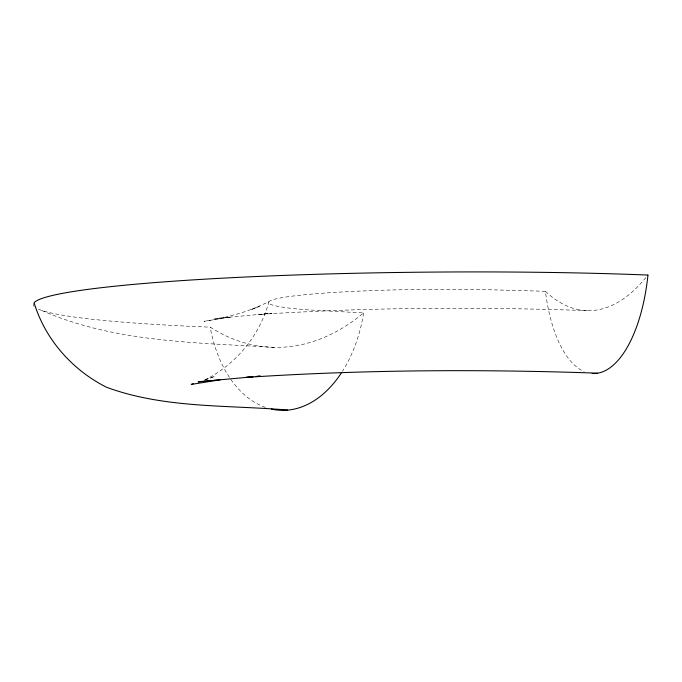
<?xml version="1.0" encoding="UTF-8"?>
<svg xmlns="http://www.w3.org/2000/svg" width="682" height="682" viewBox="0 0 682 682"><rect width="100%" height="100%" fill="white"/><g stroke="black" fill="none" stroke-linecap="round" stroke-linejoin="round"><path stroke-width="0.51" stroke-dasharray="3.41 2.56" d="M204.549 380.087C236.04 364.58 259.646 335.57 268.913 301.759L250.447 309.943L259.416 306.508L241.343 312.91L222.818 317.863L203.969 321.324L231.232 317.011L214.455 318.605L271.99 313.226L258.674 314.504C368.297 307.258 478.287 306.798 588.054 310.651M204.591 380.283L214.992 376.293L203.108 380.351M545.421 291.282L480.196 289.518A160.509 11.756 -0.5 0 0 295.357 295.766A160.509 11.756 -0.5 0 0 308.776 309.926L363.523 312.944A266.253 174.558 -86.8 0 1 210.295 327.164A395.782 28.985 -0.5 0 1 35.123 307.275M273.934 347.36C195.802 342.475 114.09 342.535 41.193 310.216M363.625 312.978A120.671 79.112 -86.8 0 1 342.407 371.349M265.511 407.393A120.671 79.112 -86.8 0 1 210.192 327.207M34.271 306.516A395.782 28.985 -0.5 0 1 33.597 303.481M645.922 277.531A266.253 116.818 -88.4 0 1 545.412 291.299A120.671 52.949 -88.4 0 0 584.167 371.537"/><path stroke-width="1.02" d="M193.211 383.736L191.233 384.418L220.098 379.84L198.121 381.843L252.741 376.814M255.895 376.524L260.106 376.132M253.005 376.771L245.818 377.419C362.841 369.704 480.264 369.081 597.441 373.156M256.082 376.49L260.192 376.114M287.693 410.044C227.319 404.903 164.413 408.544 106.648 387.299C72.522 370.232 45.174 339.457 34.1 302.731A395.782 28.985 -0.5 0 1 647.9 275.051M341.264 373.105A120.671 79.112 -86.8 0 1 271.453 409.089M647.968 275.076A120.671 52.949 -88.4 0 1 592.172 373.489"/></g></svg>
